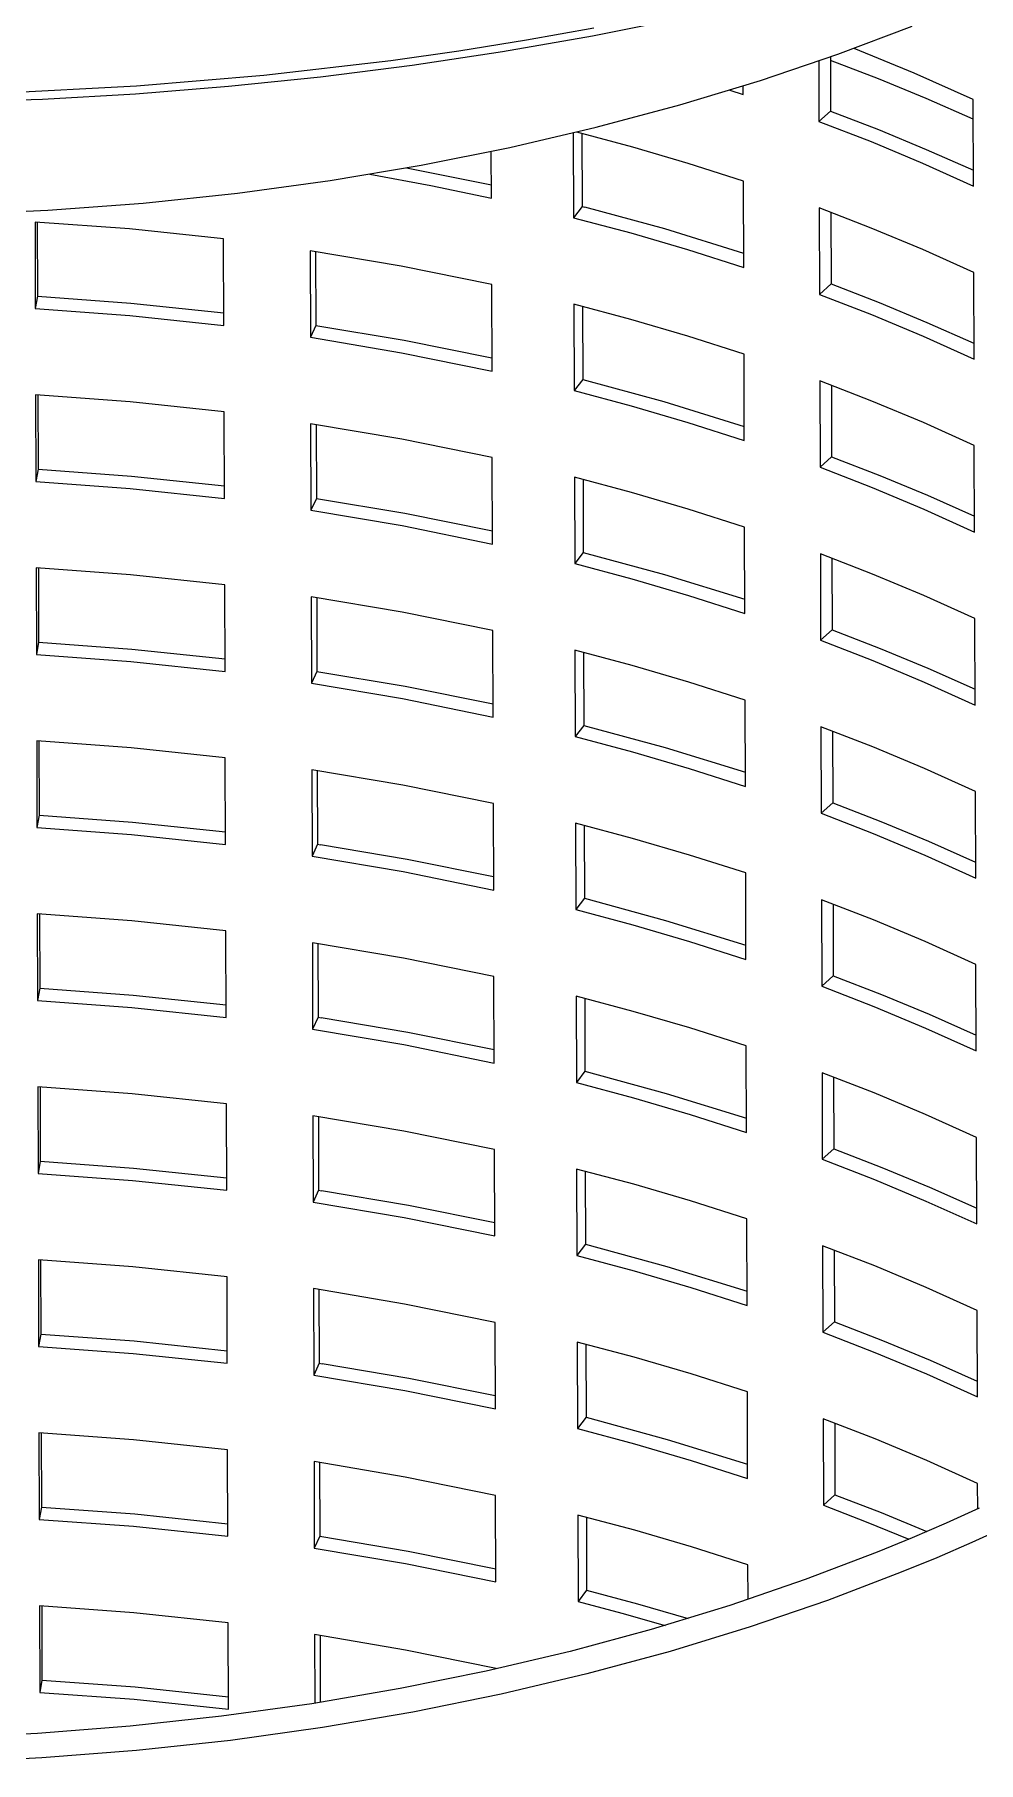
# Model space of a CAD drawing. Header units: inches. Extents: x -12 to 136, y -5 to 104.
# Drawn here: x 128.19 to 131.69, y 73.41 to 79.82 of the extents above; entities that cross this region are included whole.
import ezdxf

# ---------------------------------------------------------------- set-up
doc = ezdxf.new("R2010")
doc.units = ezdxf.units.IN
doc.layers.add('ZANO_R', color=7, linetype='Continuous', lineweight=0)

msp = doc.modelspace()

# ---------------------------------------------------------------- linework, layer by layer
at = {"layer": 'ZANO_R'}
for p, q in [((130.56248, 79.87734), (130.25868, 79.81676)), ((130.25868, 79.81676), (129.92489, 79.75824)), ((130.01371, 79.8021), (130.26411, 79.84675)), ((131.17001, 79.74924), (131.44563, 79.85322)), ((129.5107, 79.72625), (129.76254, 79.76195)), ((129.92489, 79.75824), (129.5898, 79.70768)), ((129.76254, 79.76195), (130.01371, 79.8021)), ((130.88221, 79.65167), (131.17001, 79.74924)), ((131.45212, 79.67935), (131.22956, 79.7708)), ((129.03948, 79.67134), (129.5107, 79.72625)), ((129.5898, 79.70768), (129.24943, 79.66449)), ((131.09869, 79.72405), (131.09941, 79.5002)), ((131.14157, 79.73911), (131.14222, 79.53859)), ((131.32011, 79.65782), (131.14161, 79.7262)), ((131.67166, 79.58088), (131.45212, 79.67935)), ((128.0454, 79.60464), (128.56674, 79.63145)), ((128.90815, 79.62923), (128.56332, 79.60161)), ((128.56674, 79.63145), (129.03948, 79.67134)), ((129.24943, 79.66449), (128.90815, 79.62923)), ((130.58283, 79.56114), (130.88221, 79.65167)), ((130.7683, 79.61595), (130.81812, 79.59951)), ((130.81812, 79.59951), (130.81802, 79.63135)), ((131.4969, 79.58515), (131.32011, 79.65782)), ((128.21794, 79.58189), (127.87078, 79.56995)), ((128.56332, 79.60161), (128.21794, 79.58189)), ((130.2726, 79.47825), (130.58283, 79.56114)), ((131.67189, 79.50824), (131.4969, 79.58515)), ((131.6727, 79.26002), (131.67166, 79.58088)), ((131.14222, 79.53859), (131.09941, 79.5002)), ((131.09941, 79.5002), (131.29264, 79.4253)), ((131.14222, 79.53859), (131.32075, 79.46961)), ((129.95237, 79.40358), (130.2726, 79.47825)), ((130.18778, 79.45743), (130.1888, 79.14291)), ((130.40814, 79.40475), (130.20052, 79.4605)), ((130.21987, 79.45552), (130.22074, 79.18469)), ((131.29264, 79.4253), (131.48378, 79.34522)), ((131.32075, 79.46961), (131.49755, 79.39628)), ((129.62309, 79.33767), (129.95237, 79.40358)), ((129.884, 79.21543), (129.88344, 79.3889)), ((130.61439, 79.34412), (130.40814, 79.40475)), ((131.49755, 79.39628), (131.67251, 79.31866)), ((129.28585, 79.28099), (129.62309, 79.33767)), ((129.43329, 79.30446), (129.65915, 79.26248)), ((129.569, 79.32785), (129.88385, 79.26433)), ((130.81916, 79.27865), (130.61439, 79.34412)), ((131.48378, 79.34522), (131.6727, 79.26002)), ((128.59217, 79.197), (128.94179, 79.23398)), ((128.94179, 79.23398), (129.28585, 79.28099)), ((129.65915, 79.26248), (129.884, 79.21543)), ((130.82019, 78.9578), (130.81916, 79.27865)), ((127.8816, 79.15418), (128.23831, 79.17032)), ((128.23831, 79.17032), (128.59217, 79.197)), ((130.22074, 79.18469), (130.1888, 79.14291)), ((130.22074, 79.18469), (130.23098, 79.18207)), ((130.52692, 79.10115), (130.23098, 79.18207)), ((131.29367, 79.10444), (131.10044, 79.17935)), ((131.10044, 79.17935), (131.10148, 78.85849)), ((128.54081, 79.10094), (128.19035, 79.1268)), ((128.19035, 79.1268), (128.19139, 78.80594)), ((128.19864, 79.12632), (128.19953, 78.85135)), ((128.89028, 79.06403), (128.54081, 79.10094)), ((130.1888, 79.14291), (130.40072, 79.08627)), ((130.82002, 79.01048), (130.52692, 79.10115)), ((131.14343, 79.16317), (131.14429, 78.89688)), ((131.48481, 79.02436), (131.29367, 79.10444)), ((128.89132, 78.74317), (128.89028, 79.06403)), ((130.40072, 79.08627), (130.61123, 79.02455)), ((129.5491, 78.96292), (129.21108, 79.02007)), ((129.21108, 79.02007), (129.21211, 78.69921)), ((129.23152, 79.01693), (129.23241, 78.74334)), ((130.61123, 79.02455), (130.82019, 78.9578)), ((131.67373, 78.93916), (131.48481, 79.02436)), ((129.88504, 78.89458), (129.5491, 78.96292)), ((131.67477, 78.61831), (131.67373, 78.93916)), ((128.19953, 78.85135), (128.19139, 78.80594)), ((128.19953, 78.85135), (128.54582, 78.82592)), ((129.88608, 78.57372), (129.88504, 78.89458)), ((131.14429, 78.89688), (131.10148, 78.85849)), ((131.10148, 78.85849), (131.29471, 78.78358)), ((131.14429, 78.89688), (131.32283, 78.82789)), ((128.19139, 78.80594), (128.54185, 78.78009)), ((128.54185, 78.78009), (128.89132, 78.74317)), ((128.54582, 78.82592), (128.89117, 78.78984)), ((130.40176, 78.76541), (130.18983, 78.82205)), ((130.18983, 78.82205), (130.19087, 78.5012)), ((130.22194, 78.81381), (130.22281, 78.54297)), ((131.29471, 78.78358), (131.48585, 78.7035)), ((131.32283, 78.82789), (131.49962, 78.75457)), ((129.23241, 78.74334), (129.21211, 78.69921)), ((129.23241, 78.74334), (129.56012, 78.68817)), ((130.61227, 78.70369), (130.40176, 78.76541)), ((131.49962, 78.75457), (131.67458, 78.67695)), ((129.21211, 78.69921), (129.55014, 78.64206)), ((129.56012, 78.68817), (129.88592, 78.62261)), ((130.82123, 78.63694), (130.61227, 78.70369)), ((131.48585, 78.7035), (131.67477, 78.61831)), ((129.55014, 78.64206), (129.88608, 78.57372)), ((130.82227, 78.31608), (130.82123, 78.63694)), ((130.22281, 78.54297), (130.19087, 78.5012)), ((130.22281, 78.54297), (130.52392, 78.46091)), ((131.29574, 78.46273), (131.10252, 78.53763)), ((131.10252, 78.53763), (131.10355, 78.21678)), ((128.54289, 78.45923), (128.19243, 78.48509)), ((128.19243, 78.48509), (128.19346, 78.16423)), ((128.20071, 78.4846), (128.2016, 78.20963)), ((128.89236, 78.42231), (128.54289, 78.45923)), ((130.19087, 78.5012), (130.4028, 78.44455)), ((130.52392, 78.46091), (130.8221, 78.36876)), ((131.1455, 78.52145), (131.14636, 78.25517)), ((131.48689, 78.38265), (131.29574, 78.46273)), ((128.89339, 78.10146), (128.89236, 78.42231)), ((130.4028, 78.44455), (130.6133, 78.38284)), ((129.55117, 78.3212), (129.21315, 78.37836)), ((129.21315, 78.37836), (129.21419, 78.0575)), ((129.23359, 78.37522), (129.23448, 78.10163)), ((130.6133, 78.38284), (130.82227, 78.31608)), ((131.6758, 78.29745), (131.48689, 78.38265)), ((129.88711, 78.25287), (129.55117, 78.3212)), ((131.67684, 77.97659), (131.6758, 78.29745)), ((128.2016, 78.20963), (128.19346, 78.16423)), ((128.2016, 78.20963), (128.5479, 78.18421)), ((129.88815, 77.93201), (129.88711, 78.25287)), ((131.14636, 78.25517), (131.10355, 78.21678)), ((131.10355, 78.21678), (131.29678, 78.14187)), ((131.14636, 78.25517), (131.3249, 78.18618)), ((128.19346, 78.16423), (128.54392, 78.13837)), ((128.5479, 78.18421), (128.89324, 78.14813)), ((130.40383, 78.1237), (130.1919, 78.18034)), ((130.1919, 78.18034), (130.19294, 77.85948)), ((130.22401, 78.17209), (130.22488, 77.90126)), ((131.29678, 78.14187), (131.48792, 78.06179)), ((131.3249, 78.18618), (131.5017, 78.11285)), ((128.54392, 78.13837), (128.89339, 78.10146)), ((129.23448, 78.10163), (129.21419, 78.0575)), ((129.23448, 78.10163), (129.56219, 78.04645)), ((130.61434, 78.06198), (130.40383, 78.1237)), ((131.5017, 78.11285), (131.67665, 78.03523)), ((129.21419, 78.0575), (129.55221, 78.00035)), ((129.56219, 78.04645), (129.88799, 77.9809)), ((130.8233, 77.99523), (130.61434, 78.06198)), ((131.48792, 78.06179), (131.67684, 77.97659)), ((129.55221, 78.00035), (129.88815, 77.93201)), ((130.82434, 77.67437), (130.8233, 77.99523)), ((130.22488, 77.90126), (130.19294, 77.85948)), ((130.22488, 77.90126), (130.52599, 77.8192)), ((131.29782, 77.82101), (131.10459, 77.89592)), ((131.10459, 77.89592), (131.10562, 77.57506)), ((128.54496, 77.81752), (128.1945, 77.84338)), ((128.1945, 77.84338), (128.19553, 77.52252)), ((128.20279, 77.84289), (128.20367, 77.56792)), ((130.19294, 77.85948), (130.40487, 77.80284)), ((130.52599, 77.8192), (130.82417, 77.72705)), ((131.14757, 77.87974), (131.14843, 77.61345)), ((131.48896, 77.74093), (131.29782, 77.82101)), ((128.89443, 77.7806), (128.54496, 77.81752)), ((128.89546, 77.45974), (128.89443, 77.7806)), ((130.40487, 77.80284), (130.61537, 77.74112)), ((129.55324, 77.67949), (129.21522, 77.73664)), ((129.21522, 77.73664), (129.21626, 77.41579)), ((129.23567, 77.73351), (129.23655, 77.45992)), ((130.61537, 77.74112), (130.82434, 77.67437)), ((131.67788, 77.65574), (131.48896, 77.74093)), ((129.88918, 77.61115), (129.55324, 77.67949)), ((131.67891, 77.33488), (131.67788, 77.65574)), ((128.20367, 77.56792), (128.19553, 77.52252)), ((128.20367, 77.56792), (128.54997, 77.5425)), ((129.89022, 77.2903), (129.88918, 77.61115)), ((131.14843, 77.61345), (131.10562, 77.57506)), ((131.10562, 77.57506), (131.29885, 77.50016)), ((131.14843, 77.61345), (131.32697, 77.54447)), ((128.19553, 77.52252), (128.54599, 77.49666)), ((128.54997, 77.5425), (128.89531, 77.50641)), ((130.4059, 77.48199), (130.19398, 77.53863)), ((130.19398, 77.53863), (130.19501, 77.21777)), ((130.22608, 77.53038), (130.22696, 77.25955)), ((131.29885, 77.50016), (131.48999, 77.42008)), ((131.32697, 77.54447), (131.50377, 77.47114)), ((128.54599, 77.49666), (128.89546, 77.45974)), ((129.23655, 77.45992), (129.21626, 77.41579)), ((129.23655, 77.45992), (129.56426, 77.40474)), ((130.61641, 77.42027), (130.4059, 77.48199)), ((131.50377, 77.47114), (131.67872, 77.39352)), ((129.21626, 77.41579), (129.55428, 77.35863)), ((129.56426, 77.40474), (129.89006, 77.33919)), ((130.82537, 77.35351), (130.61641, 77.42027)), ((131.48999, 77.42008), (131.67891, 77.33488)), ((129.55428, 77.35863), (129.89022, 77.2903)), ((130.82641, 77.03266), (130.82537, 77.35351)), ((130.22696, 77.25955), (130.19501, 77.21777)), ((130.22696, 77.25955), (130.52806, 77.17749)), ((131.29989, 77.1793), (131.10666, 77.25421)), ((131.10666, 77.25421), (131.1077, 76.93335)), ((128.54703, 77.1758), (128.19657, 77.20166)), ((128.19657, 77.20166), (128.19761, 76.88081)), ((128.20486, 77.20118), (128.20575, 76.92621)), ((130.19501, 77.21777), (130.40694, 77.16113)), ((130.52806, 77.17749), (130.82624, 77.08534)), ((131.14965, 77.23803), (131.15051, 76.97174)), ((131.49103, 77.09922), (131.29989, 77.1793)), ((128.8965, 77.13889), (128.54703, 77.1758)), ((128.89754, 76.81803), (128.8965, 77.13889)), ((130.40694, 77.16113), (130.61745, 77.09941)), ((129.21729, 77.09493), (129.21833, 76.77407)), ((129.55532, 77.03778), (129.21729, 77.09493)), ((129.23774, 77.09179), (129.23862, 76.8182)), ((130.61745, 77.09941), (130.82641, 77.03266)), ((131.67995, 77.01402), (131.49103, 77.09922)), ((129.89126, 76.96944), (129.55532, 77.03778)), ((131.68098, 76.69317), (131.67995, 77.01402)), ((128.20575, 76.92621), (128.19761, 76.88081)), ((128.20575, 76.92621), (128.55204, 76.90079)), ((129.89229, 76.64858), (129.89126, 76.96944)), ((131.15051, 76.97174), (131.1077, 76.93335)), ((131.1077, 76.93335), (131.30092, 76.85844)), ((131.15051, 76.97174), (131.32904, 76.90275)), ((128.19761, 76.88081), (128.54807, 76.85495)), ((128.55204, 76.90079), (128.89738, 76.8647)), ((130.40798, 76.84027), (130.19605, 76.89691)), ((130.19605, 76.89691), (130.19708, 76.57606)), ((130.22815, 76.88867), (130.22903, 76.61783)), ((131.30092, 76.85844), (131.49207, 76.77836)), ((131.32904, 76.90275), (131.50584, 76.82943)), ((128.54807, 76.85495), (128.89754, 76.81803)), ((129.23862, 76.8182), (129.21833, 76.77407)), ((129.23862, 76.8182), (129.24944, 76.81655)), ((129.57172, 76.76203), (129.24944, 76.81655)), ((130.61848, 76.77855), (130.40798, 76.84027)), ((131.50584, 76.82943), (131.68079, 76.75181)), ((129.21833, 76.77407), (129.55635, 76.71692)), ((129.89213, 76.69748), (129.57172, 76.76203)), ((130.82745, 76.7118), (130.61848, 76.77855)), ((131.49207, 76.77836), (131.68098, 76.69317)), ((129.55635, 76.71692), (129.89229, 76.64858)), ((130.82848, 76.39094), (130.82745, 76.7118)), ((130.22903, 76.61783), (130.19708, 76.57606)), ((130.22903, 76.61783), (130.53014, 76.53577)), ((131.30196, 76.53759), (131.10873, 76.61249)), ((131.10873, 76.61249), (131.10977, 76.29164)), ((128.5491, 76.53409), (128.19864, 76.55995)), ((128.19864, 76.55995), (128.19968, 76.23909)), ((128.20693, 76.55946), (128.20782, 76.2845)), ((130.19708, 76.57606), (130.40901, 76.51942)), ((131.15172, 76.59631), (131.15258, 76.33003)), ((131.4931, 76.45751), (131.30196, 76.53759)), ((128.89857, 76.49717), (128.5491, 76.53409)), ((128.89961, 76.17632), (128.89857, 76.49717)), ((130.40901, 76.51942), (130.61952, 76.4577)), ((130.53014, 76.53577), (130.82831, 76.44362)), ((129.21937, 76.45322), (129.2204, 76.13236)), ((129.55739, 76.39606), (129.21937, 76.45322)), ((129.23981, 76.45008), (129.24069, 76.17649)), ((130.61952, 76.4577), (130.82848, 76.39094)), ((131.68202, 76.37231), (131.4931, 76.45751)), ((129.89333, 76.32773), (129.55739, 76.39606)), ((131.68306, 76.05146), (131.68202, 76.37231)), ((128.20782, 76.2845), (128.19968, 76.23909)), ((128.20782, 76.2845), (128.55411, 76.25907)), ((129.89436, 76.00687), (129.89333, 76.32773)), ((131.15258, 76.33003), (131.10977, 76.29164)), ((131.10977, 76.29164), (131.303, 76.21673)), ((131.15258, 76.33003), (131.33111, 76.26104)), ((128.19968, 76.23909), (128.55014, 76.21323)), ((128.55411, 76.25907), (128.89946, 76.22299)), ((130.41005, 76.19856), (130.19812, 76.2552)), ((130.19812, 76.2552), (130.19916, 75.93434)), ((130.23023, 76.24695), (130.2311, 75.97612)), ((131.303, 76.21673), (131.49414, 76.13665)), ((131.33111, 76.26104), (131.50791, 76.18772)), ((128.55014, 76.21323), (128.89961, 76.17632)), ((129.24069, 76.17649), (129.2204, 76.13236)), ((129.24069, 76.17649), (129.25152, 76.17484)), ((129.57379, 76.12032), (129.25152, 76.17484)), ((130.62055, 76.13684), (130.41005, 76.19856)), ((131.50791, 76.18772), (131.68287, 76.11009)), ((129.2204, 76.13236), (129.55842, 76.07521)), ((129.89421, 76.05576), (129.57379, 76.12032)), ((130.82952, 76.07009), (130.62055, 76.13684)), ((131.49414, 76.13665), (131.68306, 76.05146)), ((129.55842, 76.07521), (129.89436, 76.00687)), ((130.83055, 75.74923), (130.82952, 76.07009)), ((130.2311, 75.97612), (130.19916, 75.93434)), ((130.2311, 75.97612), (130.53221, 75.89406)), ((131.30403, 75.89588), (131.1108, 75.97078)), ((131.1108, 75.97078), (131.11184, 75.64992)), ((128.55117, 75.89238), (128.20071, 75.91824)), ((128.20071, 75.91824), (128.20175, 75.59738)), ((128.209, 75.91775), (128.20989, 75.64278)), ((130.19916, 75.93434), (130.41108, 75.8777)), ((131.15379, 75.9546), (131.15465, 75.68831)), ((131.49517, 75.8158), (131.30403, 75.89588)), ((128.90064, 75.85546), (128.55117, 75.89238)), ((128.90168, 75.5346), (128.90064, 75.85546)), ((130.41108, 75.8777), (130.62159, 75.81599)), ((130.53221, 75.89406), (130.83038, 75.80191)), ((129.22144, 75.8115), (129.22247, 75.49065)), ((129.55946, 75.75435), (129.22144, 75.8115)), ((129.24188, 75.80837), (129.24277, 75.53478)), ((130.62159, 75.81599), (130.83055, 75.74923)), ((131.68409, 75.7306), (131.49517, 75.8158)), ((129.8954, 75.68601), (129.55946, 75.75435)), ((131.68513, 75.40974), (131.68409, 75.7306)), ((128.20989, 75.64278), (128.20175, 75.59738)), ((128.20989, 75.64278), (128.55618, 75.61736)), ((129.89643, 75.36516), (129.8954, 75.68601)), ((131.15465, 75.68831), (131.11184, 75.64992)), ((131.11184, 75.64992), (131.30507, 75.57502)), ((131.15465, 75.68831), (131.33319, 75.61933)), ((128.20175, 75.59738), (128.55221, 75.57152)), ((128.55618, 75.61736), (128.90153, 75.58127)), ((130.41212, 75.55685), (130.20019, 75.61349)), ((130.20019, 75.61349), (130.20123, 75.29263)), ((130.2323, 75.60524), (130.23317, 75.33441)), ((131.30507, 75.57502), (131.49621, 75.49494)), ((131.33319, 75.61933), (131.50998, 75.546)), ((128.55221, 75.57152), (128.90168, 75.5346)), ((129.24277, 75.53478), (129.22247, 75.49065)), ((129.24277, 75.53478), (129.25359, 75.53312)), ((129.57586, 75.47861), (129.25359, 75.53312)), ((130.62263, 75.49513), (130.41212, 75.55685)), ((131.50998, 75.546), (131.68494, 75.46838)), ((129.22247, 75.49065), (129.5605, 75.43349)), ((129.89628, 75.41405), (129.57586, 75.47861)), ((130.83159, 75.42837), (130.62263, 75.49513)), ((131.49621, 75.49494), (131.68513, 75.40974)), ((129.5605, 75.43349), (129.89643, 75.36516)), ((130.83263, 75.10752), (130.83159, 75.42837)), ((130.23317, 75.33441), (130.20123, 75.29263)), ((130.23317, 75.33441), (130.53428, 75.25235)), ((131.3061, 75.25416), (131.11288, 75.32907)), ((131.11288, 75.32907), (131.11391, 75.00821)), ((128.55325, 75.25066), (128.20279, 75.27652)), ((128.20279, 75.27652), (128.20382, 74.95567)), ((128.21107, 75.27604), (128.21196, 75.00107)), ((130.20123, 75.29263), (130.41316, 75.23599)), ((131.15586, 75.31289), (131.15672, 75.0466)), ((131.49725, 75.17408), (131.3061, 75.25416)), ((128.90272, 75.21375), (128.55325, 75.25066)), ((128.90375, 74.89289), (128.90272, 75.21375)), ((130.41316, 75.23599), (130.62366, 75.17427)), ((130.53428, 75.25235), (130.83246, 75.1602)), ((129.22351, 75.16979), (129.22455, 74.84893)), ((129.56153, 75.11264), (129.22351, 75.16979)), ((129.24395, 75.16665), (129.24484, 74.89306)), ((130.62366, 75.17427), (130.83263, 75.10752)), ((131.68616, 75.08889), (131.49725, 75.17408)), ((129.89747, 75.0443), (129.56153, 75.11264)), ((131.6872, 74.76803), (131.68616, 75.08889)), ((128.21196, 75.00107), (128.20382, 74.95567)), ((128.21196, 75.00107), (128.55826, 74.97565)), ((129.89851, 74.72344), (129.89747, 75.0443)), ((131.15672, 75.0466), (131.11391, 75.00821)), ((131.11391, 75.00821), (131.30714, 74.93331)), ((131.15672, 75.0466), (131.33526, 74.97761)), ((128.20382, 74.95567), (128.55428, 74.92981)), ((128.55826, 74.97565), (128.9036, 74.93956)), ((130.41419, 74.91513), (130.20226, 74.97177)), ((130.20226, 74.97177), (130.2033, 74.65092)), ((130.23437, 74.96353), (130.23524, 74.69269)), ((131.33526, 74.97761), (131.51206, 74.90429)), ((128.55428, 74.92981), (128.90375, 74.89289)), ((129.24484, 74.89306), (129.22455, 74.84893)), ((129.24484, 74.89306), (129.25566, 74.89141)), ((129.57794, 74.83689), (129.25566, 74.89141)), ((130.6247, 74.85342), (130.41419, 74.91513)), ((131.30714, 74.93331), (131.49828, 74.85323)), ((131.51206, 74.90429), (131.68701, 74.82667)), ((129.22455, 74.84893), (129.56257, 74.79178)), ((129.89835, 74.77234), (129.57794, 74.83689)), ((130.83366, 74.78666), (130.6247, 74.85342)), ((131.49828, 74.85323), (131.6872, 74.76803)), ((129.56257, 74.79178), (129.89851, 74.72344)), ((130.8347, 74.4658), (130.83366, 74.78666)), ((130.23524, 74.69269), (130.2033, 74.65092)), ((130.23524, 74.69269), (130.53635, 74.61063)), ((131.30818, 74.61245), (131.11495, 74.68735)), ((131.11495, 74.68735), (131.11598, 74.3665)), ((128.20486, 74.63481), (128.20589, 74.31395)), ((128.55532, 74.60895), (128.20486, 74.63481)), ((128.21315, 74.63432), (128.21403, 74.35936)), ((130.2033, 74.65092), (130.41523, 74.59428)), ((131.15793, 74.67117), (131.15879, 74.40489)), ((128.90479, 74.57203), (128.55532, 74.60895)), ((128.90582, 74.25118), (128.90479, 74.57203)), ((130.41523, 74.59428), (130.62573, 74.53256)), ((130.53635, 74.61063), (130.83453, 74.51848)), ((131.49932, 74.53237), (131.30818, 74.61245)), ((129.5636, 74.47092), (129.22558, 74.52808)), ((129.22558, 74.52808), (129.22662, 74.20722)), ((129.24603, 74.52494), (129.24691, 74.25135)), ((130.62573, 74.53256), (130.8347, 74.4658)), ((131.68823, 74.44717), (131.49932, 74.53237)), ((129.89954, 74.40259), (129.5636, 74.47092)), ((131.68854, 74.35323), (131.68823, 74.44717)), ((128.21403, 74.35936), (128.20589, 74.31395)), ((128.21403, 74.35936), (128.56033, 74.33393)), ((129.90058, 74.08173), (129.89954, 74.40259)), ((131.15879, 74.40489), (131.11598, 74.3665)), ((131.11598, 74.3665), (131.27505, 74.30522)), ((131.15879, 74.40489), (131.32991, 74.33883)), ((128.20589, 74.31395), (128.55635, 74.28809)), ((128.56033, 74.33393), (128.90567, 74.29785)), ((130.41626, 74.27342), (130.20434, 74.33006)), ((130.20434, 74.33006), (130.20537, 74.00921)), ((130.23644, 74.32181), (130.23732, 74.05098)), ((131.27505, 74.30522), (131.43276, 74.24054)), ((131.32991, 74.33883), (131.49948, 74.26887)), ((131.57088, 74.30001), (131.44471, 74.24556)), ((131.69388, 74.3557), (131.57088, 74.30001)), ((128.55635, 74.28809), (128.90582, 74.25118)), ((129.24691, 74.25135), (129.22662, 74.20722)), ((129.24691, 74.25135), (129.57462, 74.19618)), ((130.62677, 74.2117), (130.41626, 74.27342)), ((131.44471, 74.24556), (131.31542, 74.19243)), ((131.79198, 74.28453), (131.66611, 74.22753)), ((129.22662, 74.20722), (129.56464, 74.15007)), ((129.57462, 74.19618), (129.90042, 74.13062)), ((130.83573, 74.14495), (130.62677, 74.2117)), ((131.31542, 74.19243), (131.04764, 74.09046)), ((131.53699, 74.17181), (131.40467, 74.11744)), ((131.66611, 74.22753), (131.53699, 74.17181)), ((129.56464, 74.15007), (129.90058, 74.08173)), ((130.83615, 74.01708), (130.83573, 74.14495)), ((131.40467, 74.11744), (131.13062, 74.01308)), ((130.23732, 74.05098), (130.20537, 74.00921)), ((130.23732, 74.05098), (130.42644, 74.00068)), ((131.04764, 74.09046), (130.76801, 73.99471)), ((128.20693, 73.9931), (128.20797, 73.67224)), ((128.55739, 73.96724), (128.20693, 73.9931)), ((128.21522, 73.99261), (128.21611, 73.71764)), ((130.20537, 74.00921), (130.36725, 73.96639)), ((130.42644, 74.00068), (130.61449, 73.94648)), ((130.76801, 73.99471), (130.47714, 73.9058)), ((131.13062, 74.01308), (130.84446, 73.91509)), ((128.90686, 73.93032), (128.55739, 73.96724)), ((128.90789, 73.60947), (128.90686, 73.93032)), ((130.36725, 73.96639), (130.52834, 73.92069)), ((130.84446, 73.91509), (130.54679, 73.8241)), ((129.56568, 73.82921), (129.22765, 73.88636)), ((129.22765, 73.88636), (129.22848, 73.63168)), ((129.2481, 73.88323), (129.2489, 73.63488)), ((130.47714, 73.9058), (130.17573, 73.82432)), ((129.90161, 73.76087), (129.56568, 73.82921)), ((130.17573, 73.82432), (129.8646, 73.75084)), ((130.54679, 73.8241), (130.23832, 73.74071)), ((128.21611, 73.71764), (128.20797, 73.67224)), ((128.21611, 73.71764), (128.5624, 73.69222)), ((129.8646, 73.75084), (129.54468, 73.68587)), ((129.90162, 73.75904), (129.90161, 73.76087)), ((130.23832, 73.74071), (129.91991, 73.66551)), ((128.20797, 73.67224), (128.55843, 73.64638)), ((128.5624, 73.69222), (128.90774, 73.65613)), ((129.54468, 73.68587), (129.21702, 73.62989)), ((129.91991, 73.66551), (129.59251, 73.59902)), ((128.55843, 73.64638), (128.90789, 73.60947)), ((129.21702, 73.62989), (128.88274, 73.58333)), ((129.59251, 73.59902), (129.25718, 73.54174)), ((128.54305, 73.54653), (128.19925, 73.51978)), ((128.88274, 73.58333), (128.54305, 73.54653)), ((129.25718, 73.54174), (128.91508, 73.49409)), ((128.19925, 73.51978), (127.85268, 73.50329)), ((128.91508, 73.49409), (128.56746, 73.45643)), ((128.21561, 73.42905), (127.86093, 73.41217)), ((128.56746, 73.45643), (128.21561, 73.42905))]:
    msp.add_line(p, q, dxfattribs=at)

doc.saveas('drawing.dxf')
